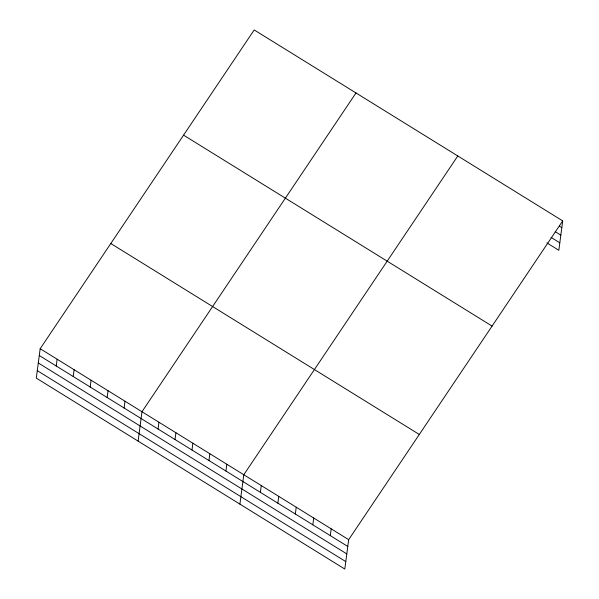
<?xml version="1.0" encoding="UTF-8"?>
<svg xmlns="http://www.w3.org/2000/svg" width="599" height="599" viewBox="0 0 599 599"><rect width="100%" height="100%" fill="white"/><g stroke="black" fill="none" stroke-linecap="round" stroke-linejoin="round"><path stroke-width="0.9" d="M40.17 348.715L36.299 378.104L344.807 569.05L348.678 539.662L562.701 220.896L254.193 29.95L40.17 348.715L348.678 539.662M56.246 366.011L57.137 359.22M73.213 376.516L74.104 369.718M90.179 387.014L91.078 380.223M107.146 397.519L108.045 390.728M124.113 408.016L125.011 401.225M138.107 441.119L141.978 411.73L356.001 92.965M158.054 429.026L158.945 422.235M175.02 439.524L175.911 432.733M191.987 450.029L192.885 443.238M208.954 460.526L209.852 453.735M225.92 471.031L226.819 464.24M239.914 504.126L243.786 474.745L457.808 155.972M260.37 492.356L261.269 485.564M277.854 503.175L278.752 496.384M295.337 513.994L296.235 507.203M312.82 524.814L313.711 518.023M330.304 535.633L331.195 528.842M562.701 220.896L558.83 250.285L546.909 242.902M559.421 226.212L561.802 227.687M555.258 231.701L560.821 235.145M551.073 237.414L559.81 242.827M183.564 135.142L492.071 326.088M110.8 243.523L419.307 434.47M39.279 355.507L347.787 546.453M38.299 362.964L346.806 553.91M37.28 370.646L345.788 561.592"/></g></svg>
